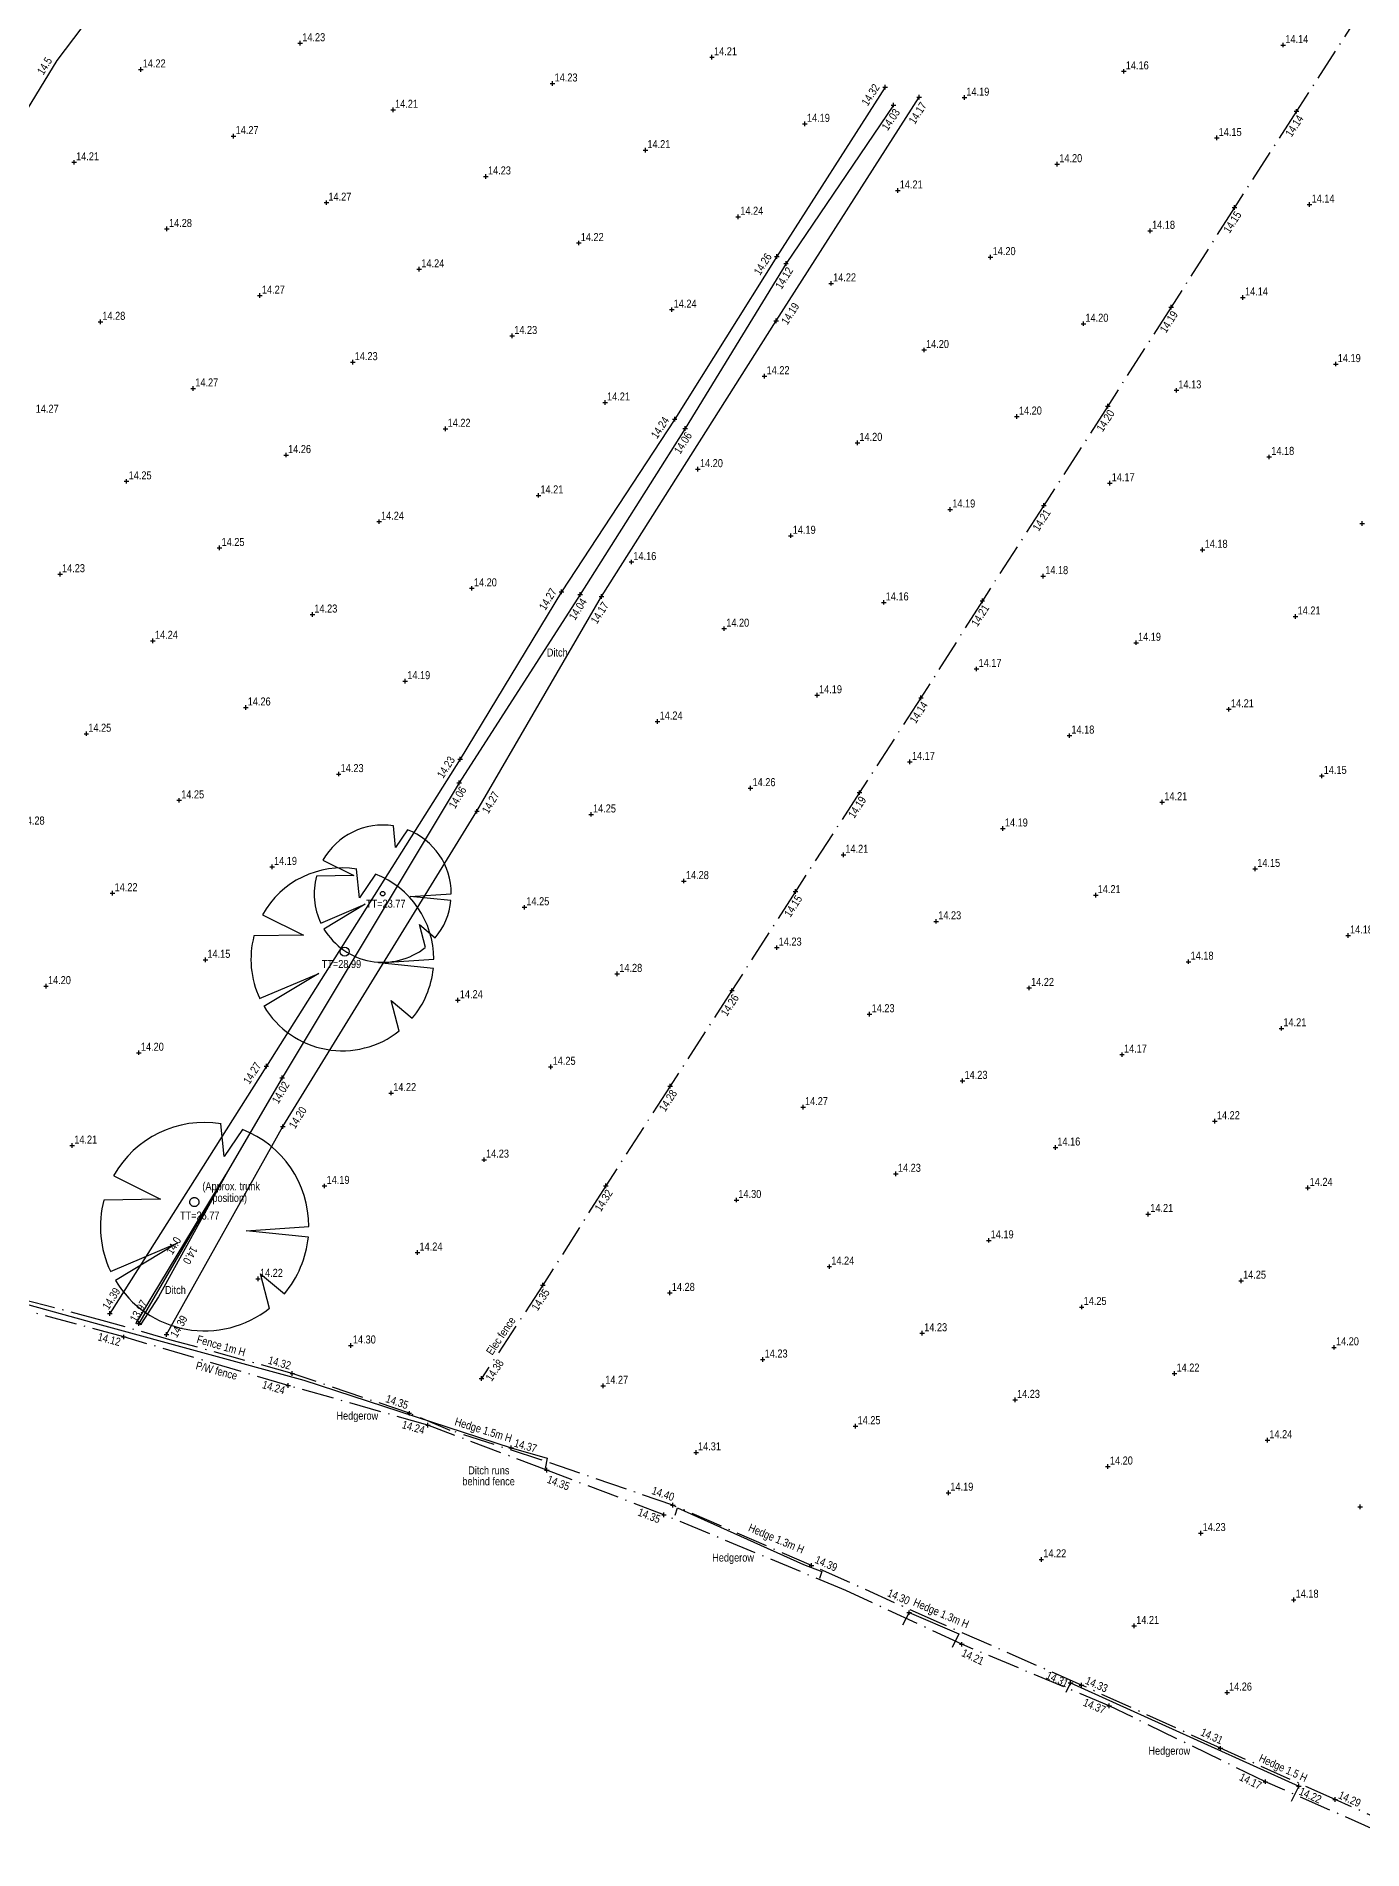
# Model space of a CAD drawing. Extents: x 452260 to 454003, y 451265 to 453203.
# Drawn here: x 452807.4 to 452923.5, y 452493.8 to 452652.4 of the extents above; entities that cross this region are included whole.
import ezdxf
from ezdxf.enums import TextEntityAlignment as Align

# ---------------------------------------------------------------- set-up
doc = ezdxf.new("R2010")
doc.units = 0
doc.header["$LTSCALE"] = 0.7
doc.header["$MEASUREMENT"] = 0
doc.header["$PDMODE"] = 2
doc.header["$PDSIZE"] = 0.2
doc.linetypes.add('Dash-Dot', pattern=[6, 4, -1, 0, -1])
doc.linetypes.add('DASHED', pattern=[5442.857143, 3628.571429, -1814.285714])
for name, color, linetype, lineweight in [('FFS_Tree Top Levels', 94, 'Continuous', 25), ('FPS_Bottom of Bank', 7, 'DASHED', 25), ('FPS_Contours-Minor', 184, 'Continuous', 25), ('FPS_Fence', 42, 'Dash-Dot', 25), ('FPS_Hedge', 86, 'Continuous', 25), ('FPS_Hedge Top Level', 7, 'Continuous', 25), ('FPS_Levels', 7, 'Continuous', 25), ('FPS_Spot Levels', 7, 'Continuous', 25), ('FPS_Text', 7, 'Continuous', 25), ('FPS_Top of Bank', 7, 'DASHED', 25), ('FPS_Trees', 77, 'Continuous', 25)]:
    doc.layers.add(name, color=color, linetype=linetype, lineweight=lineweight)
doc.styles.add('Default', font='ARIALN.TTF')
doc.styles.get("Standard").update_dxf_attribs({"font": 'ARIALN.TTF'})

msp = doc.modelspace()

# ---------------------------------------------------------------- linework, layer by layer
at = {"layer": 'FPS_Bottom of Bank'}
for p, q in [((452882.45, 452646.41, 14.03), (452873.05, 452632.55, 14.12)), ((452873.05, 452632.55, 14.12), (452864.22, 452618.12, 14.06)), ((452864.22, 452618.12, 14.06), (452855.03, 452603.59, 14.04)), ((452855.03, 452603.59, 14.04), (452844.46, 452587.11, 14.06)), ((452844.46, 452587.11, 14.06), (452828.97, 452561.29, 14.02)), ((452828.97, 452561.29, 14.02), (452816.42, 452539.81, 13.97))]:
    msp.add_line(p, q, dxfattribs=at)
for p in [(452882.45, 452646.41, 14.03), (452873.05, 452632.55, 14.12), (452864.22, 452618.12, 14.06), (452855.03, 452603.59, 14.04), (452844.46, 452587.11, 14.06), (452828.97, 452561.29, 14.02), (452816.42, 452539.81, 13.97)]:
    msp.add_point(p, dxfattribs=at)
at = {"layer": 'FPS_Contours-Minor', "elevation": 14.5, "flags": 128}
msp.add_lwpolyline([(452805.95, 452644.85), (452809.29, 452650.31), (452811.47, 452653.19)], dxfattribs=at)
at = {"layer": 'FPS_Contours-Minor', "elevation": 14, "flags": 128}
msp.add_lwpolyline([(452824.05, 452552.87), (452818.13, 452542.14), (452816.6, 452539.74), (452816.63, 452539.7), (452816.16, 452539.83), (452816.23, 452539.87), (452817.59, 452542.17)], close=True, dxfattribs=at)
at = {"layer": 'FPS_Fence'}
for p, q in [((452923.44, 452654.73, 14.15), (452917.72, 452645.86, 14.14)), ((452917.72, 452645.86, 14.14), (452912.29, 452637.44, 14.15)), ((452912.29, 452637.44, 14.15), (452906.74, 452628.72, 14.19)), ((452906.74, 452628.72, 14.19), (452901.2, 452620.07, 14.2)), ((452901.2, 452620.07, 14.2), (452895.61, 452611.38, 14.21)), ((452895.61, 452611.38, 14.21), (452890.23, 452603.03, 14.21)), ((452890.23, 452603.03, 14.21), (452884.86, 452594.55, 14.14)), ((452884.86, 452594.55, 14.14), (452879.47, 452586.25, 14.19)), ((452879.47, 452586.25, 14.19), (452873.87, 452577.6, 14.15)), ((452873.87, 452577.6, 14.15), (452868.32, 452568.93, 14.26)), ((452868.32, 452568.93, 14.26), (452862.91, 452560.58, 14.28)), ((452862.91, 452560.58, 14.28), (452857.28, 452551.85, 14.32)), ((452857.28, 452551.85, 14.32), (452851.78, 452543.17, 14.35)), ((452815.11, 452538.63, 14.12), (452798.26, 452543.18, 14.23)), ((452851.78, 452543.17, 14.35), (452846.41, 452535, 14.38)), ((452813.21, 452540.08, 14.35), (452805.5, 452542.1, 14.36)), ((452819.35, 452538.33, 14.41), (452813.21, 452540.08, 14.35)), ((452829.49, 452534.39, 14.24), (452815.11, 452538.63, 14.12)), ((452829.85, 452535.44, 14.32), (452819.35, 452538.33, 14.41)), ((452840.09, 452531.95, 14.35), (452829.85, 452535.44, 14.32)), ((452841.72, 452530.91, 14.24), (452829.49, 452534.39, 14.24)), ((452843.65, 452530.46, 14.29), (452840.09, 452531.95, 14.35)), ((452852.12, 452526.97, 14.35), (452841.72, 452530.91, 14.24)), ((452851.6, 452527.88, 14.37), (452843.65, 452530.46, 14.29)), ((452863.15, 452523.91, 14.4), (452851.6, 452527.88, 14.37)), ((452862.37, 452523.07, 14.35), (452852.12, 452526.97, 14.35)), ((452878.28, 452516.45, 14.34), (452862.37, 452523.07, 14.35)), ((452875.28, 452518.64, 14.39), (452863.15, 452523.91, 14.4)), ((452886.48, 452513.62, 14.34), (452875.28, 452518.64, 14.39)), ((452888.43, 452511.74, 14.21), (452878.28, 452516.45, 14.34)), ((452898.91, 452508.17, 14.33), (452886.48, 452513.62, 14.34)), ((452901.33, 452506.36, 14.37), (452888.43, 452511.74, 14.21)), ((452911.07, 452502.64, 14.31), (452898.91, 452508.17, 14.33)), ((452914.99, 452499.72, 14.17), (452901.33, 452506.36, 14.37)), ((452921.1, 452498.17, 14.29), (452911.07, 452502.64, 14.31)), ((452928.49, 452493.77, 14.12), (452914.99, 452499.72, 14.17)), ((452930.39, 452494.03, 14.29), (452921.1, 452498.17, 14.29))]:
    msp.add_line(p, q, dxfattribs=at)
for p in [(452917.72, 452645.86, 14.14), (452912.29, 452637.44, 14.15), (452906.74, 452628.72, 14.19), (452901.2, 452620.07, 14.2), (452895.61, 452611.38, 14.21), (452890.23, 452603.03, 14.21), (452884.86, 452594.55, 14.14), (452879.47, 452586.25, 14.19), (452873.87, 452577.6, 14.15), (452868.32, 452568.93, 14.26), (452862.91, 452560.58, 14.28), (452857.28, 452551.85, 14.32), (452851.78, 452543.17, 14.35), (452815.11, 452538.63, 14.12), (452829.85, 452535.44, 14.32), (452846.41, 452535, 14.38), (452829.49, 452534.39, 14.24), (452840.09, 452531.95, 14.35), (452841.72, 452530.91, 14.24), (452852.12, 452526.97, 14.35), (452863.15, 452523.91, 14.4), (452862.37, 452523.07, 14.35), (452875.28, 452518.64, 14.39), (452888.43, 452511.74, 14.21), (452898.91, 452508.17, 14.33), (452901.33, 452506.36, 14.37), (452911.07, 452502.64, 14.31), (452914.99, 452499.72, 14.17), (452921.1, 452498.17, 14.29)]:
    msp.add_point(p, dxfattribs=at)
at = {"layer": 'FPS_Hedge'}
for p, q in [((452795.17, 452544.65, 14.29), (452813.12, 452539.7, 14.34)), ((452813.12, 452539.7, 14.34), (452830.86, 452534.86, 14.28)), ((452830.86, 452534.86, 14.28), (452848.99, 452528.93, 14.37)), ((452848.99, 452528.93, 14.37), (452852.15, 452528.03, 14.4)), ((452852.15, 452528.03, 14.4), (452851.98, 452527.11, 14.43)), ((452863.34, 452523.03, 14.38), (452863.56, 452523.69, 14.43)), ((452863.56, 452523.69, 14.43), (452874.58, 452518.71, 14.35)), ((452874.58, 452518.71, 14.35), (452876.18, 452518.12, 14.36)), ((452876.18, 452518.12, 14.36), (452875.97, 452517.5, 14.4)), ((452883.82, 452514.51, 14.3), (452883.23, 452513.42, 14.3)), ((452883.82, 452514.51, 14.3), (452888.17, 452512.66, 14.29)), ((452888.17, 452512.66, 14.29), (452887.6, 452511.45, 14.29)), ((452897.95, 452508.36, 14.31), (452897.54, 452507.53, 14.31)), ((452897.95, 452508.36, 14.31), (452917.92, 452499.33, 14.22)), ((452917.92, 452499.33, 14.22), (452917.25, 452497.98, 14.22))]:
    msp.add_line(p, q, dxfattribs=at)
for p in [(452848.99, 452528.93, 14.37), (452883.82, 452514.51, 14.3), (452897.95, 452508.36, 14.31), (452917.92, 452499.33, 14.22)]:
    msp.add_point(p, dxfattribs=at)
at = {"layer": 'FPS_Spot Levels'}
for p in [(452830.54, 452651.82, 14.23), (452916.56, 452651.66, 14.14), (452816.59, 452649.52, 14.22), (452866.57, 452650.59, 14.21), (452902.61, 452649.36, 14.16), (452852.62, 452648.29, 14.23), (452888.66, 452647.06, 14.19), (452838.67, 452645.99, 14.21), (452874.7, 452644.76, 14.19), (452824.71, 452643.69, 14.27), (452910.74, 452643.53, 14.15), (452810.76, 452641.4, 14.21), (452860.75, 452642.46, 14.21), (452846.79, 452640.16, 14.23), (452896.78, 452641.23, 14.2), (452882.83, 452638.93, 14.21), (452832.84, 452637.87, 14.27), (452868.87, 452636.63, 14.24), (452918.86, 452637.7, 14.14), (452818.88, 452635.57, 14.28), (452904.91, 452635.4, 14.18), (452854.92, 452634.34, 14.22), (452840.96, 452632.04, 14.24), (452890.95, 452633.1, 14.2), (452877, 452630.81, 14.22), (452827.01, 452629.74, 14.27), (452913.03, 452629.58, 14.14), (452813.06, 452627.44, 14.28), (452863.05, 452628.51, 14.24), (452899.08, 452627.28, 14.2), (452849.09, 452626.21, 14.23), (452835.14, 452623.91, 14.23), (452885.13, 452624.98, 14.2), (452871.17, 452622.68, 14.22), (452921.16, 452623.75, 14.19), (452821.18, 452621.61, 14.27), (452907.21, 452621.45, 14.13), (452857.22, 452620.38, 14.21), (452893.25, 452619.15, 14.2), (452843.26, 452618.08, 14.22), (452879.3, 452616.85, 14.2), (452829.31, 452615.79, 14.26), (452865.34, 452614.55, 14.2), (452915.33, 452615.62, 14.18), (452815.35, 452613.49, 14.25), (452901.38, 452613.32, 14.17), (452851.39, 452612.26, 14.21), (452837.44, 452609.96, 14.24), (452887.42, 452611.02, 14.19), (452923.46, 452609.79, 14.19), (452873.47, 452608.73, 14.19), (452823.48, 452607.66, 14.25), (452859.52, 452606.43, 14.16), (452909.5, 452607.49, 14.18), (452809.53, 452605.36, 14.23), (452895.55, 452605.2, 14.18), (452845.56, 452604.13, 14.2), (452831.61, 452601.83, 14.23), (452881.6, 452602.9, 14.16), (452917.63, 452601.67, 14.21), (452867.64, 452600.6, 14.2), (452817.65, 452599.53, 14.24), (452903.68, 452599.37, 14.19), (452889.72, 452597.07, 14.17), (452839.73, 452596, 14.19), (452825.78, 452593.71, 14.26), (452875.77, 452594.77, 14.19), (452861.81, 452592.47, 14.24), (452911.8, 452593.54, 14.21), (452811.83, 452591.41, 14.25), (452897.85, 452591.24, 14.18), (452883.89, 452588.94, 14.17), (452833.91, 452587.88, 14.23), (452919.93, 452587.71, 14.15), (452869.94, 452586.65, 14.26), (452819.95, 452585.58, 14.25), (452855.99, 452584.35, 14.25), (452905.97, 452585.41, 14.21), (452892.02, 452583.12, 14.19), (452828.08, 452579.75, 14.19), (452878.07, 452580.82, 14.21), (452914.1, 452579.59, 14.15), (452864.11, 452578.52, 14.28), (452814.12, 452577.45, 14.22), (452850.16, 452576.22, 14.25), (452900.15, 452577.29, 14.21), (452886.19, 452574.99, 14.23), (452922.23, 452573.76, 14.18), (452822.25, 452571.62, 14.15), (452872.24, 452572.69, 14.23), (452908.27, 452571.46, 14.18), (452858.28, 452570.39, 14.28), (452808.3, 452569.33, 14.2), (452894.32, 452569.16, 14.22), (452844.33, 452568.1, 14.24), (452880.36, 452566.86, 14.23), (452916.4, 452565.63, 14.21), (452816.42, 452563.5, 14.2), (452852.46, 452562.27, 14.25), (452902.45, 452563.33, 14.17), (452888.49, 452561.04, 14.23), (452838.5, 452559.97, 14.22), (452874.54, 452558.74, 14.27), (452910.57, 452557.51, 14.22), (452810.59, 452555.37, 14.21), (452846.63, 452554.14, 14.23), (452896.62, 452555.21, 14.16), (452882.66, 452552.91, 14.23), (452832.67, 452551.84, 14.19), (452918.7, 452551.68, 14.24), (452868.71, 452550.61, 14.3), (452904.74, 452549.38, 14.21), (452890.79, 452547.08, 14.19), (452840.8, 452546.01, 14.24), (452876.84, 452544.78, 14.24), (452826.85, 452543.72, 14.22), (452912.87, 452543.55, 14.25), (452862.88, 452542.49, 14.28), (452898.92, 452541.25, 14.25), (452884.96, 452538.96, 14.23), (452834.97, 452537.89, 14.3), (452871.01, 452536.66, 14.23), (452921, 452537.72, 14.2), (452907.04, 452535.43, 14.22), (452857.05, 452534.36, 14.27), (452893.09, 452533.13, 14.23), (452879.13, 452530.83, 14.25), (452915.17, 452529.6, 14.24), (452865.18, 452528.53, 14.31), (452901.21, 452527.3, 14.2), (452887.26, 452525, 14.19), (452923.29, 452523.77, 14.2), (452909.34, 452521.47, 14.23), (452895.39, 452519.17, 14.22), (452917.47, 452515.64, 14.18), (452903.51, 452513.35, 14.21), (452911.64, 452507.52, 14.26)]:
    msp.add_point(p, dxfattribs=at)
at = {"layer": 'FPS_Top of Bank'}
for p, q in [((452881.72, 452647.98, 14.32), (452872.24, 452633.16, 14.26)), ((452872.19, 452627.52, 14.19), (452884.7, 452647.1, 14.17)), ((452872.24, 452633.16, 14.26), (452863.31, 452618.93, 14.24)), ((452856.9, 452603.42, 14.17), (452872.19, 452627.52, 14.19)), ((452863.31, 452618.93, 14.24), (452853.41, 452603.81, 14.27)), ((452853.41, 452603.81, 14.27), (452844.54, 452589.19, 14.23)), ((452846.01, 452584.62, 14.27), (452856.9, 452603.42, 14.17)), ((452844.54, 452589.19, 14.23), (452827.58, 452562.33, 14.27)), ((452829.03, 452557.03, 14.2), (452846.01, 452584.62, 14.27)), ((452827.58, 452562.33, 14.27), (452813.88, 452540.68, 14.39)), ((452818.85, 452538.84, 14.39), (452829.03, 452557.03, 14.2))]:
    msp.add_line(p, q, dxfattribs=at)
for p in [(452881.72, 452647.98, 14.32), (452884.7, 452647.1, 14.17), (452872.24, 452633.16, 14.26), (452872.19, 452627.52, 14.19), (452863.31, 452618.93, 14.24), (452853.41, 452603.81, 14.27), (452856.9, 452603.42, 14.17), (452844.54, 452589.19, 14.23), (452846.01, 452584.62, 14.27), (452827.58, 452562.33, 14.27), (452829.03, 452557.03, 14.2), (452813.88, 452540.68, 14.39), (452818.85, 452538.84, 14.39)]:
    msp.add_point(p, dxfattribs=at)
at = {"layer": 'FPS_Trees', "color": 77, "linetype": 'Continuous', "lineweight": 25}
for points in [[(452839.94, 452583, 14.06), (452838.88, 452581.46, 14.06), (452838.7, 452583.34, 14.06)], [(452832.52, 452580.33, 14.06), (452835.22, 452579, 14.06), (452831.96, 452578.94, 14.06)], [(452837.13, 452579.12, 14.06), (452835.72, 452577.06, 14.06), (452835.48, 452579.57, 14.06)], [(452832.34, 452574.84, 14.06), (452836.22, 452576.48, 14.06), (452832.62, 452574.32, 14.06)], [(452843.73, 452576.81, 14.06), (452840.15, 452577.17, 14.06), (452843.76, 452577.41, 14.06)], [(452827.24, 452575.56, 14.06), (452830.83, 452573.79, 14.06), (452826.49, 452573.71, 14.06)], [(452841.49, 452572.71, 14.06), (452840.98, 452574.71, 14.06), (452842.35, 452573.55, 14.06)], [(452842.19, 452570.87, 14.06), (452837.41, 452571.35, 14.06), (452842.23, 452571.67, 14.06)], [(452826.99, 452568.24, 14.06), (452832.17, 452570.43, 14.06), (452827.37, 452567.54, 14.06)], [(452839.2, 452565.39, 14.06), (452838.51, 452568.06, 14.06), (452840.35, 452566.51, 14.06)], [(452825.49, 452556.78, 14.06), (452823.89, 452554.42, 14.06), (452823.61, 452557.29, 14.06)], [(452814.22, 452552.72, 14.06), (452818.32, 452550.69, 14.06), (452813.36, 452550.6, 14.06)], [(452831.26, 452547.37, 14.06), (452825.81, 452547.91, 14.06), (452831.3, 452548.28, 14.06)], [(452813.94, 452544.37, 14.06), (452819.84, 452546.86, 14.06), (452814.37, 452543.57, 14.06)], [(452827.85, 452541.13, 14.06), (452827.07, 452544.16, 14.06), (452829.16, 452542.4, 14.06)]]:
    msp.add_polyline3d(points, dxfattribs=at)
at = {"layer": 'FPS_Trees', "color": 42, "linetype": 'Continuous', "lineweight": 25}
for centre, radius in [((452837.76, 452577.41, 14.06), 0.2), ((452834.43, 452572.34, 14.06), 0.4)]:
    msp.add_circle(centre, radius, dxfattribs=at)
at = {"layer": 'FPS_Trees', "color": 42, "linetype": 'DASHED', "ltscale": 0.5}
msp.add_circle((452821.28, 452550.43, 14.37), 0.4, dxfattribs=at)
at = {"layer": 'FPS_Trees', "color": 77, "linetype": 'Continuous', "lineweight": 25}
for centre, radius, start, end in [((452837.76, 452577.41, 14.06), 6, 80.968, 150.872), ((452837.76, 452577.41, 14.06), 6, 0, 68.758), ((452834.23, 452571.67, 14.06), 8, 80.968, 150.872), ((452837.76, 452577.41, 14.06), 6, 165.198, 205.304), ((452834.23, 452571.67, 14.06), 8, 0, 68.758), ((452837.76, 452577.41, 14.06), 6, 319.896, 354.273), ((452834.23, 452571.67, 14.06), 8, 165.198, 205.304), ((452837.76, 452577.41, 14.06), 6, 211.031, 308.435), ((452834.23, 452571.67, 14.06), 8, 319.896, 354.273), ((452834.23, 452571.67, 14.06), 8, 211.031, 308.435), ((452822.18, 452548.28, 14.06), 9.12, 80.968, 150.872), ((452822.18, 452548.28, 14.06), 9.12, 0, 68.758), ((452822.18, 452548.28, 14.06), 9.12, 165.198, 205.304), ((452822.18, 452548.28, 14.06), 9.12, 319.896, 354.273), ((452822.18, 452548.28, 14.06), 9.12, 211.031, 308.435)]:
    msp.add_arc(centre, radius, start, end, dxfattribs=at)

# ---------------------------------------------------------------- texts
at = {"layer": 'FFS_Tree Top Levels', "style": 'Default'}
for s, p in [('TT=23.77', (452836.3, 452576.19)), ('TT=28.99', (452832.42, 452570.91)), ('TT=26.77', (452820.02, 452548.9))]:
    msp.add_text(s, height=0.7, dxfattribs=at).set_placement(p)
at = {"layer": 'FPS_Contours-Minor', "style": 'Default'}
for s, rotation, p in [('14.5', 58.5302, (452808.47, 452649.65, 14.5)), ('14.0', 58.8823, (452819.76, 452546.44, 14)), ('14.0', 241.1047, (452820.62, 452545.94, 14))]:
    msp.add_text(s, height=0.7, rotation=rotation, dxfattribs=at).set_placement(p, align=Align.CENTER)
at = {"layer": 'FPS_Hedge Top Level'}
for s, rotation, p in [('Hedge 1.5m H', 342.7512, (452844, 452530.93)), ('Hedge 1.3m H', -23.0617, (452869.69, 452521.68)), ('Hedge 1.3m H', -23.0617, (452884.11, 452515.15)), ('Hedge 1.5 H', -24.336, (452914.36, 452501.53))]:
    msp.add_text(s, height=0.7, rotation=rotation, dxfattribs=at).set_placement(p)
at = {"layer": 'FPS_Levels'}
for s, rotation, p in [('14.32', 57.3957, (452880.69, 452648.34)), ('14.03', 55.8743, (452882.49, 452646.17)), ('14.14', 57.193, (452917.78, 452645.62)), ('14.15', 57.5241, (452912.35, 452637.2)), ('14.26', 57.8923, (452871.25, 452633.53)), ('14.12', 58.5194, (452873.11, 452632.31)), ('14.19', 57.3439, (452906.79, 452628.48)), ('14.20', 57.2628, (452901.25, 452619.83)), ('14.24', 56.8023, (452862.28, 452619.22)), ('14.06', 57.698, (452864.27, 452617.88)), ('14.21', 57.1791, (452895.66, 452611.13)), ('14.27', 58.7546, (452852.43, 452604.22)), ('14.04', 57.3054, (452855.08, 452603.34)), ('14.21', 57.6601, (452890.28, 452602.79)), ('14.14', 57.0184, (452884.91, 452594.31)), ('14.23', 57.722, (452843.53, 452589.51)), ('14.06', 59.046, (452844.52, 452586.87)), ('14.19', 57.0687, (452879.52, 452586.01)), ('14.15', 57.3896, (452873.92, 452577.36)), ('14.26', 57.0777, (452868.38, 452568.69)), ('14.27', 57.6849, (452826.58, 452562.75)), ('14.02', 59.7111, (452829.03, 452561.06)), ('14.28', 57.1498, (452862.97, 452560.34)), ('14.32', 57.6785, (452857.33, 452551.61)), ('14.39', 57.6849, (452814.25, 452543.02)), ('13.97', 59.7111, (452816.6, 452541.96)), ('14.35', 56.666, (452851.83, 452542.92)), ('14.12', -15.1057, (452814.89, 452538.5)), ('14.32', -15.4115, (452829.8, 452536.44)), ('14.38', 56.666, (452847.81, 452536.75)), ('14.24', -16.4318, (452829.28, 452534.27)), ('14.35', -18.822, (452840.08, 452532.96)), ('14.24', -15.8587, (452841.51, 452530.79)), ('14.35', -20.7907, (452854.2, 452525.84)), ('14.40', -18.9617, (452863.36, 452524.92)), ('14.35', -20.8091, (452862.14, 452522.97)), ('14.39', -23.4701, (452877.63, 452518.73)), ('14.21', -24.9192, (452890.46, 452510.53)), ('14.33', -23.6427, (452901.29, 452508.15)), ('14.37', -22.618, (452901.1, 452506.27)), ('14.31', -24.4709, (452911.37, 452503.61)), ('14.17', -25.9362, (452914.76, 452499.64)), ('14.29', -24.0234, (452923.43, 452498.12))]:
    msp.add_text(s, height=0.7, rotation=rotation, dxfattribs=at).set_placement(p, align=Align.TOP_RIGHT)
for s, rotation, p in [('14.17', 57.4116, (452884.32, 452644.68)), ('14.19', 57.4116, (452873.17, 452627.13)), ('14.17', 57.612, (452856.5, 452600.95)), ('14.27', 59.9047, (452847, 452584.35)), ('14.20', 58.0466, (452830.09, 452556.79)), ('14.39', 60.7676, (452819.74, 452538.51)), ('14.37', -15.8639, (452849.2, 452529.05)), ('14.30', -23.0617, (452881.85, 452515.97)), ('14.31', -24.336, (452895.73, 452508.78)), ('14.22', -24.336, (452917.87, 452498.62))]:
    msp.add_text(s, height=0.7, rotation=rotation, dxfattribs=at).set_placement(p)
at = {"layer": 'FPS_Spot Levels', "style": 'Default'}
for s, p in [('14.23', (452830.72, 452651.99, 14.23)), ('14.21', (452866.75, 452650.76, 14.21)), ('14.14', (452916.74, 452651.83, 14.14)), ('14.22', (452816.76, 452649.7, 14.22)), ('14.16', (452902.78, 452649.53, 14.16)), ('14.23', (452852.8, 452648.47, 14.23)), ('14.19', (452888.83, 452647.23, 14.19)), ('14.21', (452838.84, 452646.17, 14.21)), ('14.19', (452874.88, 452644.94, 14.19)), ('14.27', (452824.89, 452643.87, 14.27)), ('14.21', (452860.92, 452642.64, 14.21)), ('14.15', (452910.91, 452643.7, 14.15)), ('14.21', (452810.93, 452641.57, 14.21)), ('14.20', (452896.96, 452641.41, 14.2)), ('14.23', (452846.97, 452640.34, 14.23)), ('14.27', (452833.01, 452638.04, 14.27)), ('14.21', (452883, 452639.11, 14.21)), ('14.14', (452919.04, 452637.88, 14.14)), ('14.24', (452869.05, 452636.81, 14.24)), ('14.28', (452819.06, 452635.74, 14.28)), ('14.22', (452855.09, 452634.51, 14.22)), ('14.18', (452905.08, 452635.58, 14.18)), ('14.20', (452891.13, 452633.28, 14.2)), ('14.24', (452841.14, 452632.21, 14.24)), ('14.27', (452827.19, 452629.91, 14.27)), ('14.22', (452877.17, 452630.98, 14.22)), ('14.14', (452913.21, 452629.75, 14.14)), ('14.24', (452863.22, 452628.68, 14.24)), ('14.28', (452813.23, 452627.62, 14.28)), ('14.20', (452899.25, 452627.45, 14.2)), ('14.23', (452849.27, 452626.38, 14.23)), ('14.20', (452885.3, 452625.15, 14.2)), ('14.23', (452835.31, 452624.09, 14.23)), ('14.19', (452921.33, 452623.92, 14.19)), ('14.27', (452821.36, 452621.79, 14.27)), ('14.22', (452871.35, 452622.86, 14.22)), ('14.21', (452857.39, 452620.56, 14.21)), ('14.13', (452907.38, 452621.62, 14.13)), ('14.27', (452807.4, 452619.49, 14.27)), ('14.20', (452893.43, 452619.33, 14.2)), ('14.22', (452843.44, 452618.26, 14.22)), ('14.20', (452879.47, 452617.03, 14.2)), ('14.26', (452829.48, 452615.96, 14.26)), ('14.18', (452915.51, 452615.8, 14.18)), ('14.20', (452865.52, 452614.73, 14.2)), ('14.25', (452815.53, 452613.66, 14.25)), ('14.21', (452851.56, 452612.43, 14.21)), ('14.17', (452901.55, 452613.5, 14.17)), ('14.19', (452887.6, 452611.2, 14.19)), ('14.24', (452837.61, 452610.13, 14.24)), ('14.25', (452823.66, 452607.83, 14.25)), ('14.19', (452873.64, 452608.9, 14.19)), ('14.18', (452909.68, 452607.67, 14.18)), ('14.16', (452859.69, 452606.6, 14.16)), ('14.23', (452809.7, 452605.54, 14.23)), ('14.20', (452845.74, 452604.3, 14.2)), ('14.18', (452895.73, 452605.37, 14.18)), ('14.16', (452881.77, 452603.07, 14.16)), ('14.23', (452831.78, 452602.01, 14.23)), ('14.21', (452917.81, 452601.84, 14.21)), ('14.24', (452817.83, 452599.71, 14.24)), ('14.20', (452867.82, 452600.77, 14.2)), ('14.19', (452903.85, 452599.54, 14.19)), ('14.17', (452889.9, 452597.25, 14.17)), ('14.19', (452839.91, 452596.18, 14.19)), ('14.19', (452875.94, 452594.95, 14.19)), ('14.26', (452825.95, 452593.88, 14.26)), ('14.21', (452911.98, 452593.72, 14.21)), ('14.25', (452812, 452591.58, 14.25)), ('14.24', (452861.99, 452592.65, 14.24)), ('14.18', (452898.02, 452591.42, 14.18)), ('14.17', (452884.07, 452589.12, 14.17)), ('14.23', (452834.08, 452588.05, 14.23)), ('14.26', (452870.12, 452586.82, 14.26)), ('14.15', (452920.1, 452587.89, 14.15)), ('14.25', (452820.13, 452585.75, 14.25)), ('14.21', (452906.15, 452585.59, 14.21)), ('14.25', (452856.16, 452584.52, 14.25)), ('14.28', (452806.17, 452583.46, 14.28)), ('14.19', (452892.2, 452583.29, 14.19)), ('14.21', (452878.24, 452580.99, 14.21)), ('14.19', (452828.25, 452579.93, 14.19)), ('14.15', (452914.28, 452579.76, 14.15)), ('14.22', (452814.3, 452577.63, 14.22)), ('14.28', (452864.29, 452578.69, 14.28)), ('14.21', (452900.32, 452577.46, 14.21)), ('14.25', (452850.33, 452576.4, 14.25)), ('14.23', (452886.37, 452575.17, 14.23)), ('14.23', (452872.41, 452572.87, 14.23)), ('14.18', (452922.4, 452573.93, 14.18)), ('14.15', (452822.42, 452571.8, 14.15)), ('14.18', (452908.45, 452571.64, 14.18)), ('14.20', (452808.47, 452569.5, 14.2)), ('14.28', (452858.46, 452570.57, 14.28)), ('14.22', (452894.49, 452569.34, 14.22)), ('14.24', (452844.51, 452568.27, 14.24)), ('14.23', (452880.54, 452567.04, 14.23)), ('14.21', (452916.57, 452565.81, 14.21)), ('14.20', (452816.6, 452563.67, 14.2)), ('14.17', (452902.62, 452563.51, 14.17)), ('14.25', (452852.63, 452562.44, 14.25)), ('14.22', (452838.68, 452560.14, 14.22)), ('14.23', (452888.67, 452561.21, 14.23)), ('14.27', (452874.71, 452558.91, 14.27)), ('14.22', (452910.75, 452557.68, 14.22)), ('14.21', (452810.77, 452555.55, 14.21)), ('14.16', (452896.79, 452555.38, 14.16)), ('14.23', (452846.8, 452554.32, 14.23)), ('14.19', (452832.85, 452552.02, 14.19)), ('14.23', (452882.84, 452553.08, 14.23)), ('14.30', (452868.88, 452550.79, 14.3)), ('14.24', (452918.87, 452551.85, 14.24)), ('14.21', (452904.92, 452549.56, 14.21)), ('14.19', (452890.96, 452547.26, 14.19)), ('14.24', (452840.98, 452546.19, 14.24)), ('14.24', (452877.01, 452544.96, 14.24)), ('14.22', (452827.02, 452543.89, 14.22)), ('14.28', (452863.06, 452542.66, 14.28)), ('14.25', (452913.04, 452543.73, 14.25)), ('14.25', (452899.09, 452541.43, 14.25)), ('14.30', (452835.15, 452538.06, 14.3)), ('14.23', (452885.14, 452539.13, 14.23)), ('14.20', (452921.17, 452537.9, 14.2)), ('14.23', (452871.18, 452536.83, 14.23)), ('14.27', (452857.23, 452534.53, 14.27)), ('14.22', (452907.22, 452535.6, 14.22)), ('14.23', (452893.26, 452533.3, 14.23)), ('14.25', (452879.31, 452531, 14.25)), ('14.24', (452915.34, 452529.77, 14.24)), ('14.31', (452865.35, 452528.71, 14.31)), ('14.20', (452901.39, 452527.47, 14.2)), ('14.19', (452887.43, 452525.18, 14.19)), ('14.23', (452909.51, 452521.65, 14.23)), ('14.22', (452895.56, 452519.35, 14.22)), ('14.18', (452917.64, 452515.82, 14.18)), ('14.21', (452903.69, 452513.52, 14.21)), ('14.26', (452911.81, 452507.69, 14.26))]:
    msp.add_text(s, height=0.7, dxfattribs=at).set_placement(p)
at = {"layer": 'FPS_Text'}
for s, p in [('Ditch', (452852.12, 452598.16)), ('(Approx. trunk', (452821.98, 452551.47)), ('position)', (452822.86, 452550.45)), ('Ditch', (452818.71, 452542.39)), ('Hedgerow', (452833.71, 452531.39)), ('Ditch runs', (452845.24, 452526.61)), ('behind fence', (452844.73, 452525.65)), ('Hedgerow', (452866.59, 452518.98)), ('Hedgerow', (452904.76, 452502.08))]:
    msp.add_text(s, height=0.7, dxfattribs=at).set_placement(p)
for s, rotation, p in [('Elec fence', 56.0354, (452847.34, 452536.98)), ('Fence 1m H', 343.9775, (452821.43, 452538.13)), ('P/W fence', 345.125, (452821.35, 452535.82))]:
    msp.add_text(s, height=0.7, rotation=rotation, dxfattribs=at).set_placement(p)

doc.saveas('drawing.dxf')
